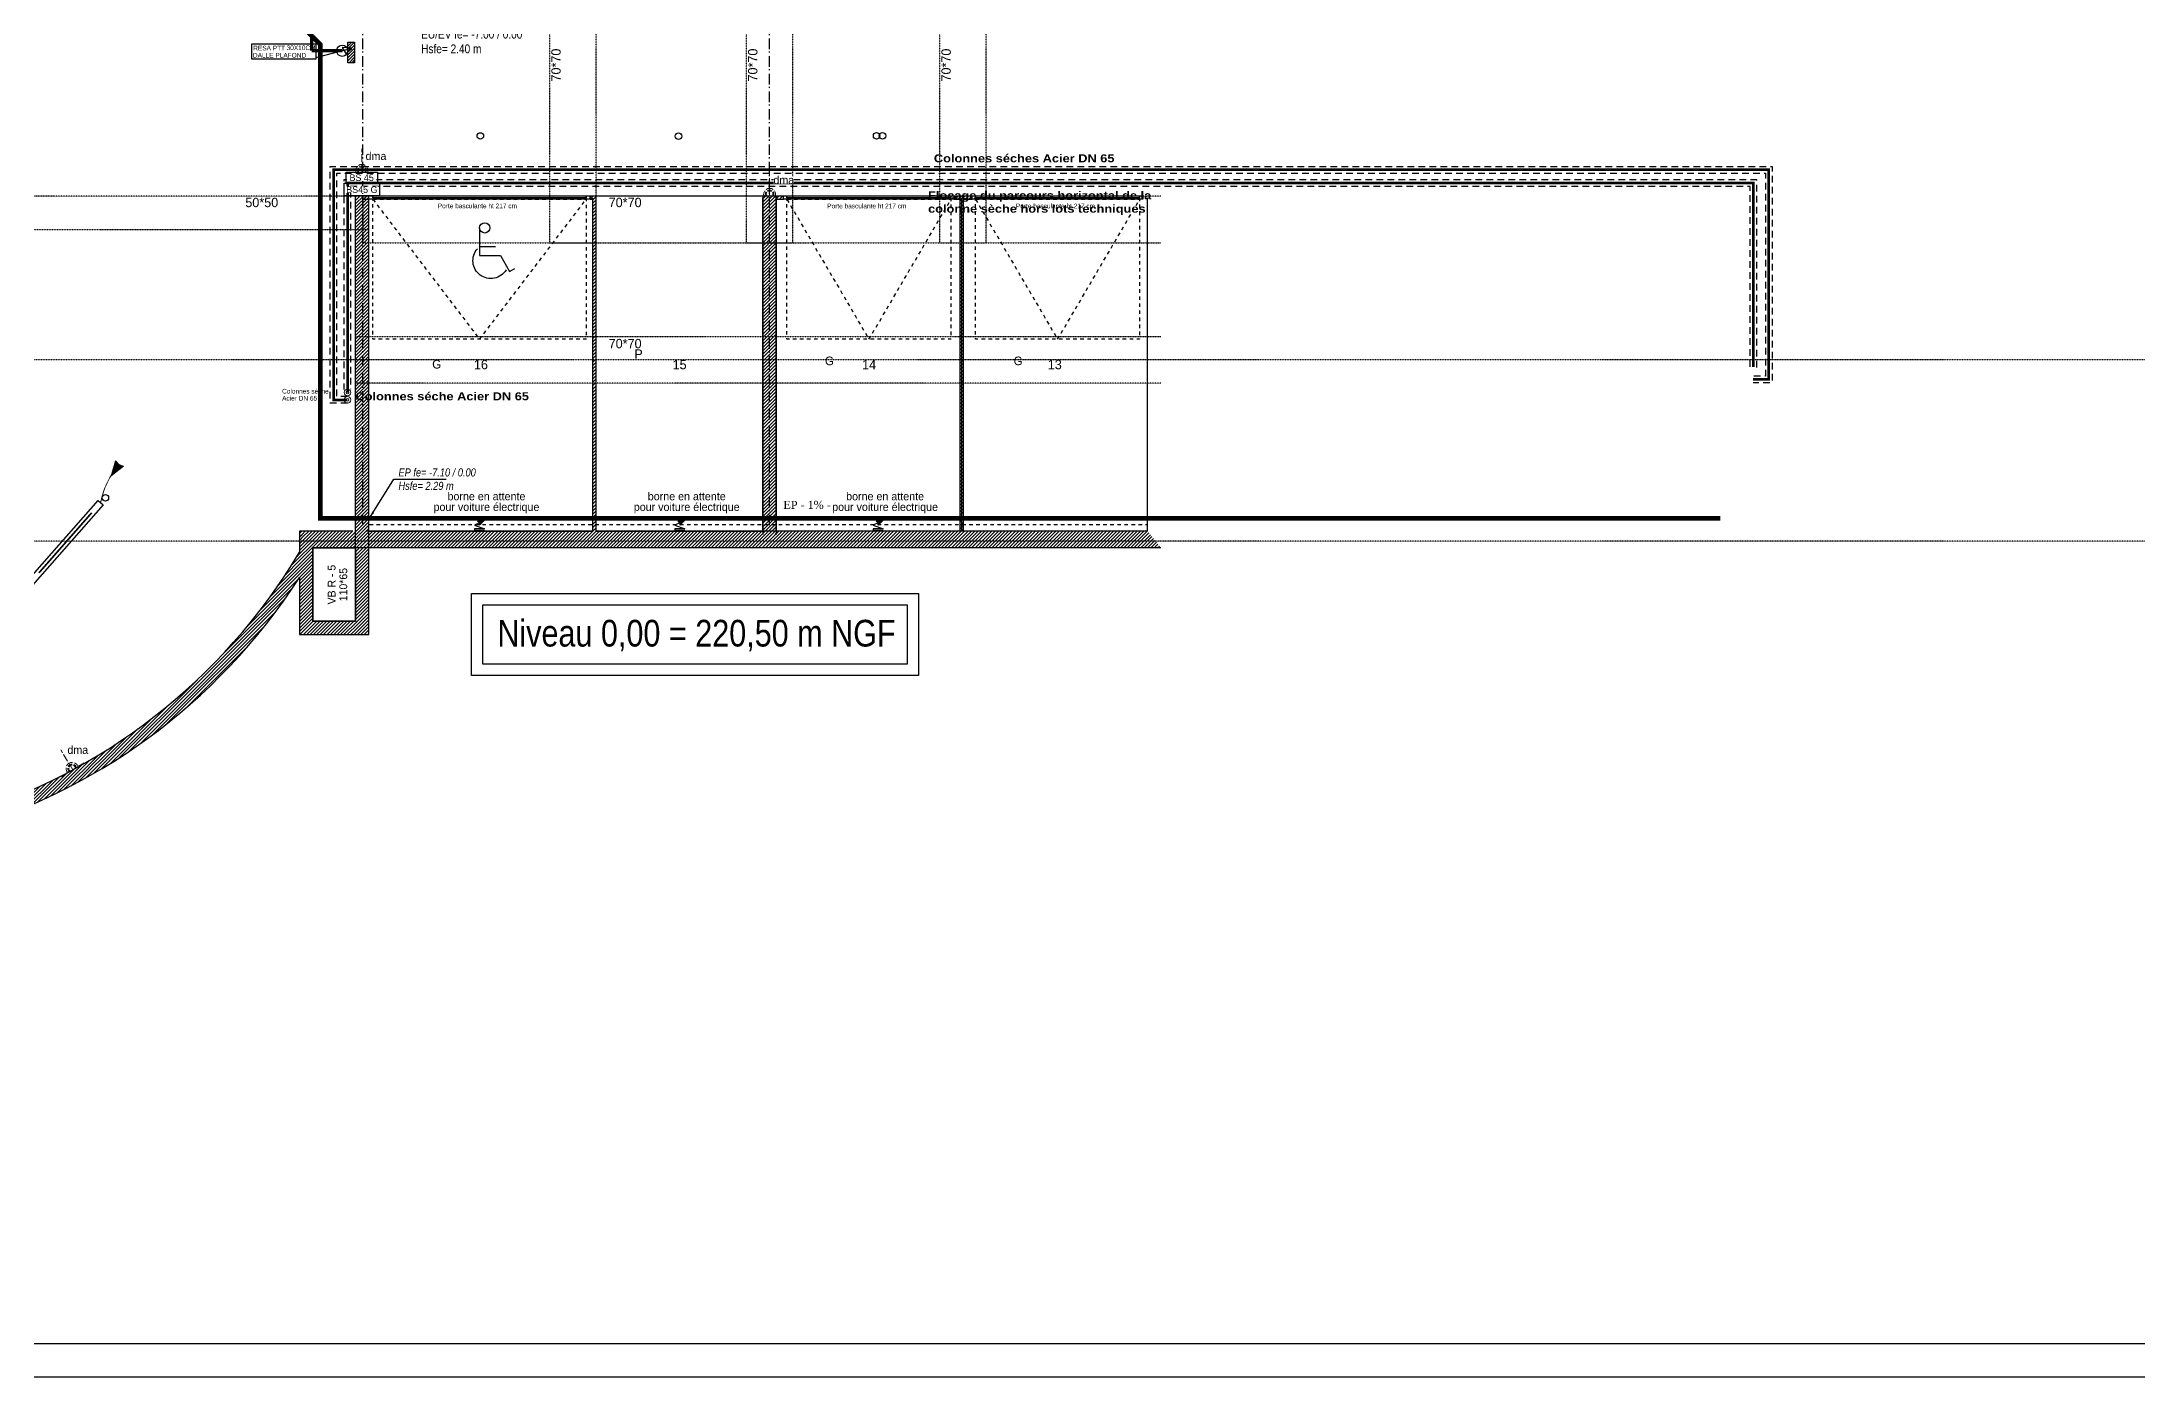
# Model space of a CAD drawing. Header units: centimetres. Extents: x 2191 to 12545, y -680 to 18662.
# Drawn here: x 4530 to 7672, y 2007 to 4011 of the extents above; entities that cross this region are included whole.
import ezdxf

# ---------------------------------------------------------------- set-up
doc = ezdxf.new("R2010")
doc.units = ezdxf.units.CM
for name, pattern in [('ACAD_ISO02W100', [15, 12, -3]), ('prlm_ef', [0.165, 0.1, -0.065]), ('prlm_ep', [2.5, 1.25, -0.25, 0.25, -0.25, 0.25, -0.25]), ('Style de ligne -1', [0.41664, 0.20828, -0.20836]), ('Style de ligne -6', [1.0416400000000001, 0.625, -0.20828, 0.06943000000000005, -0.13893]), ('VW-01', [0.41656, 0.20828, -0.20828])]:
    doc.linetypes.add(name, pattern=pattern)
for name, color, linetype, lineweight in [('B BATI-structure', 40, 'VW-01', 30), ('prlm-ELEC-CFO', 1, 'Continuous', 25), ('prlm-ELEC-SSI', 6, 'Continuous', 25), ('prlm-TELECOM', 3, 'Continuous', 25), ('prlm-ZCARTOUCHE', 181, 'Continuous', 13), ('RESERAVTION', 5, 'Continuous', 30), ('RESERVATION', 5, 'Continuous', 25)]:
    doc.layers.add(name, color=color, linetype=linetype, lineweight=lineweight)
for name, color, linetype in [('B GÈnÈral_Hatch', 252, 'Continuous'), ('B Général', 252, 'Continuous'), ('C ANNOTATIONS-axes horizontaux', 252, 'Style de ligne -1'), ('C ANNOTATIONS-niveaux', 252, 'Continuous'), ('C ANNOTATIONS-prestations', 252, 'Continuous'), ('C ANNOTATIONS-texte', 252, 'Continuous'), ('prlm-EAU-EF', 161, 'Continuous'), ('prlm-EAU-EP', 141, 'Continuous'), ('prlm-EAU-EUEV', 25, 'Continuous'), ('prlm-MOD', 64, 'Continuous')]:
    doc.layers.add(name, color=color, linetype=linetype)
doc.styles.add('Arial', font='arial.ttf')
doc.styles.add('Eurostile', font='Eurosti.TTF')
doc.styles.add('prlm-eau-ef', font='ariblk.ttf', dxfattribs={"height": 18})
doc.styles.add('prlm-eau-ep', font='timesbi.ttf', dxfattribs={"height": 18})
doc.styles.add('prlm-eau-euev', font='pala.ttf', dxfattribs={"height": 18})
doc.styles.add('prlm-elec-cfo', font='comic.ttf', dxfattribs={"height": 12})
doc.styles.add('prlm-narrow', font='swissc.ttf', dxfattribs={"height": 10})
doc.styles.get("Standard").update_dxf_attribs({"font": 'isocp.shx', "height": 15})
doc.dimstyles.new('ISO-25', dxfattribs={"dimtxt": 2.5, "dimasz": 2.5, "dimexe": 1.25, "dimexo": 0.625, "dimtad": 1, "dimtxsty": 'Standard', "dimcen": 2.5, "dimadec": 0, "dimazin": 0, "dimtfac": 1, "dimtmove": 0, "dimatfit": 3, "dimfxl": 1, "dimarcsym": 0})
pattern_1 = [(45, (0, 0), (2.425347222222122, -2.645833333333339), [])]

# ---------------------------------------------------------------- blocks, each defined once
blk = doc.blocks.new('A 70.Porte basculante ht200.320')
at = {"layer": 'B Général', "linetype": 'Style de ligne -1', "ltscale": 25.4}
for p, q in [((-160, -2.500000000000091), (0, -212.5000000000001)), ((0, -212.5000000000001), (160, -2.500000000000091))]:
    blk.add_line(p, q, dxfattribs=at)
at = {"layer": 'B Général', "linetype": 'Continuous', "flags": 128}
for points in [[(-166, 2.499999999999909), (166, 2.499999999999909), (166, -2.500000000000091), (-166, -2.500000000000091)], [(-160, 2.499999999999909), (160, 2.499999999999909), (160, -0.5000000000000909), (-160, -0.5000000000000909)]]:
    blk.add_lwpolyline(points, close=True, dxfattribs=at)
at = {"layer": 'B Général', "flags": 128}
for points in [[(-166, 2.499999999999909), (-160, 2.499999999999909), (-160, -2.499999999999909), (-166, -2.499999999999909)], [(160, 2.499999999999909), (166, 2.499999999999909), (166, -2.500000000000091), (160, -2.500000000000091)]]:
    blk.add_lwpolyline(points, close=True, dxfattribs=at)
at = {"layer": 'B Général', "linetype": 'Style de ligne -1', "ltscale": 25.4, "flags": 128}
blk.add_lwpolyline([(-160, -2.500000000000091), (160, -2.500000000000091), (160, -212.5000000000001), (-160, -212.5000000000001)], close=True, dxfattribs=at)
at = {"layer": 'B Général', "insert": (-71, -243.4166932508681), "char_height": 12.94150119357639, "attachment_point": 1, "line_spacing_factor": 0.8941417206159925, "style": 'Eurostile'}
blk.add_mtext('G', dxfattribs=at)
at = {"layer": 'C ANNOTATIONS-prestations', "insert": (-62.5811138648618, -8.82322347162345), "char_height": 7.059000651041666, "attachment_point": 1, "line_spacing_factor": 0.8941417206159927, "style": 'Eurostile'}
blk.add_mtext('Porte basculante ht 217 cm', dxfattribs=at)
blk = doc.blocks.new('A 70.Parking Spaces (2D)')
at = {"layer": 'B Général', "linetype": 'Continuous'}
for p, q in [((0, 0), (3.061616997868383e-14, 500)), ((278.5, 0), (278.5000000000001, 500)), ((557, 0), (557, 500)), ((0, 0), (557, 0))]:
    blk.add_line(p, q, dxfattribs=at)
at = {"layer": 'B Général', "extrusion": (0, 0, -1), "char_height": 14.11800130208333, "attachment_point": 5, "text_direction": (-1, 1.224646799147353e-16, 0), "line_spacing_factor": 0.8941417206159927, "style": 'Eurostile'}
for s, insert in [('13', (139.25, 250)), ('14', (417.75, 250))]:
    blk.add_mtext(s, dxfattribs=dict(at, insert=insert))
blk = doc.blocks.new('A 70.Parking Spaces (2D)-1')
at = {"layer": 'B Général', "linetype": 'Continuous'}
for p, q in [((0, 0), (3.061616997868383e-14, 500)), ((336, 0), (336.0000000000001, 500)), ((0, 0), (336, 0))]:
    blk.add_line(p, q, dxfattribs=at)
at = {"layer": 'B Général', "insert": (168, 250), "char_height": 14.11800130208333, "attachment_point": 5, "line_spacing_factor": 0.8941417206159927, "style": 'Eurostile'}
blk.add_mtext('16', dxfattribs=at)
blk = doc.blocks.new('A 70.Parking Spaces (2D)-2')
at = {"layer": 'B Général', "linetype": 'Continuous'}
for p, q in [((0, 0), (3.061616997868383e-14, 500)), ((250, 0), (250.0000000000001, 500)), ((0, 0), (250, 0))]:
    blk.add_line(p, q, dxfattribs=at)
at = {"layer": 'B Général', "insert": (125, 250), "char_height": 14.11800130208333, "attachment_point": 5, "line_spacing_factor": 0.8941417206159927, "style": 'Eurostile'}
blk.add_mtext('15', dxfattribs=at)
blk = doc.blocks.new('A 70.Hand.')
at = {"layer": 'B Général', "linetype": 'Continuous'}
for p, q in [((-21.33120548350926, 34.10697281318426), (-21.33120548350926, -7.404918915648887)), ((-21.33120548350926, 6.281718206983351), (2.650264731222705, 6.281718206983351)), ((-21.33120548350926, -7.404918915648887), (9.864536625747132, -7.404918915648887)), ((9.864536625747132, -7.404918915648887), (23.54046165502805, -31.09229102974641)), ((23.54046165502805, -31.09229102974641), (31.32298587851983, -26.59905233533937))]:
    blk.add_line(p, q, dxfattribs=at)
at = {"layer": 'B Général', "linetype": 'Continuous', "flags": 128}
blk.add_lwpolyline([(-13.66024313675516, 26.43601046643016, -0.4142135623730951), (-21.33120548350926, 34.10697281318426, -0.4142135623730951), (-13.66024313675516, 41.77793515993835, -0.4142135623730951), (-5.989280790001066, 34.10697281318426, -0.4142135623730951)], format="xyb", close=True, dxfattribs=at)
blk.add_lwpolyline([(18.44175404205307, -28.81940461210615), (18.44175404205009, -28.81940461211111, -0.4406218276579611), (-20.35704550144003, -36.60313123860304), (-20.35704550144474, -36.6031312385996, -0.4406218276580906), (-24.64905437158377, 2.735296615985862)], format="xyb", dxfattribs=at)
blk = doc.blocks.new('A 70.Porte basculante ht200cm')
at = {"layer": 'B Général', "linetype": 'Style de ligne -1', "ltscale": 25.4}
for p, q in [((-123, -2.5), (0, -212.5)), ((0, -212.5), (123, -2.5))]:
    blk.add_line(p, q, dxfattribs=at)
at = {"layer": 'B Général', "linetype": 'Continuous', "flags": 128}
for points in [[(-128, 2.5), (128, 2.5), (128, -2.5), (-128, -2.5)], [(-123, 2.5), (123, 2.5), (123, -0.5), (-123, -0.5)]]:
    blk.add_lwpolyline(points, close=True, dxfattribs=at)
at = {"layer": 'B Général', "flags": 128}
for points in [[(-128, 2.5), (-123, 2.5), (-123, -2.5), (-128, -2.5)], [(123, 2.5), (128, 2.5), (128, -2.5), (123, -2.5)]]:
    blk.add_lwpolyline(points, close=True, dxfattribs=at)
at = {"layer": 'B Général', "linetype": 'Style de ligne -1', "ltscale": 25.4, "flags": 128}
blk.add_lwpolyline([(-123, -2.5), (123, -2.5), (123, -212.5), (-123, -212.5)], close=True, dxfattribs=at)
at = {"layer": 'B Général', "insert": (-66, -238.416693250868), "char_height": 12.94150119357639, "attachment_point": 1, "line_spacing_factor": 0.8941417206159925, "style": 'Eurostile'}
blk.add_mtext('G', dxfattribs=at)
at = {"layer": 'C ANNOTATIONS-prestations', "insert": (-62.5811138648618, -8.981973471623414), "char_height": 7.059000651041666, "attachment_point": 1, "line_spacing_factor": 0.8941417206159927, "style": 'Eurostile'}
blk.add_mtext('Porte basculante ht 217 cm', dxfattribs=at)
blk = doc.blocks.new('xi.colonneef')
at = {"layer": 'B Général', "lineweight": 18}
for radius in [5, 2]:
    blk.add_circle((0, 0), radius, dxfattribs=at)
blk = doc.blocks.new('xi.alim')
at = {"layer": 'prlm-ELEC-CFO', "lineweight": 5}
blk.add_hatch(color=0, dxfattribs=at).paths.add_polyline_path([(-2.999999999999967, 6.000000000000012), (-0.1026311234992878, 3.698684438250359), (0, 0), (7.500000000000002, 7.5)])
at = {"layer": 'prlm-ELEC-CFO', "color": 0}
blk.add_lwpolyline([(0.954681274365611, 4.227340637182808), (-7.499999999999992, 9.769962616701378e-15), (7.500000000000009, -5.499999999999991), (-7.499999999999991, -5.499999999999989), (-7.499999999999992, -7.499999999999989), (7.500000000000008, -7.49999999999999)], dxfattribs=at)
at = {"layer": 'prlm-ELEC-CFO', "color": 0, "lineweight": 5, "flags": 128}
blk.add_lwpolyline([(-2.999999999999967, 6.000000000000012), (-0.1026311234992878, 3.698684438250359), (0, 0), (7.500000000000002, 7.5)], close=True, dxfattribs=at)
blk = doc.blocks.new('xi.fl')
at = {"layer": 'prlm-ELEC-CFO'}
blk.add_hatch(color=0, dxfattribs=at).paths.add_polyline_path([(20.37600788695272, -2.495258872389717e-15), (-1.982380492059747, -7.198234241128374), (0, 0), (-1.982380492059747, 7.198234241128375)])
at = {"layer": 'prlm-ELEC-CFO', "color": 0, "lineweight": 5}
blk.add_lwpolyline([(20.37600788695272, -2.495258872389717e-15), (-1.982380492059747, -7.198234241128374), (0, 0), (-1.982380492059747, 7.198234241128375)], close=True, dxfattribs=at)
blk = doc.blocks.new('xi.lumA')
at = {"layer": 'prlm-ELEC-CFO', "color": 0, "linetype": 'ByBlock', "lineweight": -2, "ltscale": 50}
blk.add_lwpolyline([(-80, -5), (-80, 5), (80, 5), (80, -5)], close=True, dxfattribs=at)
at = {"layer": 'prlm-ELEC-CFO', "color": 0, "linetype": 'ByBlock', "lineweight": 5, "ltscale": 50, "const_width": 2.6}
blk.add_lwpolyline([(-60, 0), (60, 2.449293598294707e-15), (60, 2.449293598294707e-15)], dxfattribs=at)
blk = doc.blocks.new('xi.dma')
at = {"layer": 'prlm-ELEC-CFO', "color": 0, "linetype": 'ACAD_ISO02W100', "lineweight": 5, "flags": 128}
for points in [[(0, 0), (2.14306111918916e-15, 35)], [(-20, 0), (20, 0)]]:
    blk.add_lwpolyline(points, dxfattribs=at)
at = {"layer": 'prlm-ELEC-CFO', "color": 0, "linetype": 'ByBlock', "lineweight": 5}
for radius, start, end in [(9, 145.0000000000026, 191.8029645932288), (6.5, 145.0000000000026, 199.0386751890759), (9, 55.00000000000264, 124.9999999999974), (5, 145.0000000000026, 207.3744600146318), (6.5, 55.00000000000264, 124.9999999999974), (5, 55.00000000000264, 124.9999999999974), (5, 332.6255399853683, 34.99999999999736), (6.5, 340.9613248109241, 34.99999999999736), (9, 348.1970354067711, 34.99999999999736)]:
    blk.add_arc((-1.818989403545856e-12, 2.41194238509479), radius, start, end, dxfattribs=at)
blk = doc.blocks.new('xi.bs45')
at = {"layer": 'prlm-ELEC-SSI', "color": 0, "linetype": 'ByBlock', "lineweight": -2}
blk.add_lwpolyline([(-23.45764456212055, 17), (23.45764456212055, 17), (23.45764456212055, 0), (-23.45764456212055, 0)], close=True, dxfattribs=at)
at = {"layer": 'prlm-ELEC-SSI', "color": 0, "linetype": 'ByBlock', "lineweight": -2, "insert": (-0.2377037487871603, 8.38592440103168), "char_height": 10, "width": 43.76937607658702, "attachment_point": 5, "style": 'prlm-elec-cfo', "bg_fill": 3, "box_fill_scale": 1, "bg_fill_color": 256, "bg_fill_transparency": 0}
blk.add_mtext('BS 45', dxfattribs=at)
blk = doc.blocks.new('xi.bs45g')
at = {"layer": 'prlm-ELEC-SSI', "color": 0, "linetype": 'ByBlock', "lineweight": -2}
blk.add_lwpolyline([(-26.45764456212056, 19), (26.45764456212055, 19), (26.45764456212055, 0), (-26.45764456212055, 0)], close=True, dxfattribs=at)
at = {"layer": 'prlm-ELEC-SSI', "color": 0, "linetype": 'ByBlock', "lineweight": -2, "insert": (0.06207185706060656, 9.460127505502925), "char_height": 10, "width": 49.66057497785333, "attachment_point": 5, "style": 'prlm-elec-cfo', "bg_fill": 3, "box_fill_scale": 1, "bg_fill_color": 256, "bg_fill_transparency": 0}
blk.add_mtext('BS45 G', dxfattribs=at)

msp = doc.modelspace()

# ---------------------------------------------------------------- hatches: boundary and pattern name
at = {"layer": 'B GÈnÈral_Hatch', "linetype": 'Continuous'}
h = msp.add_hatch(dxfattribs=at)
h.set_pattern_fill('50_BETON', color=256, style=0, pattern_type=2)
h.set_pattern_definition(pattern_1)
edge = h.paths.add_edge_path()
edge.add_line((4915.966098371001, 3207.080957072186), (4915.966098370983, 3244.96173415049))
edge.add_line((4915.966098370983, 3244.96173415049), (4915.966098369996, 3244.961734148837))
edge.add_arc((4150.950477728082, 3701.724364157767), 890.9999999993312, 245.3290232851314, 329.16013142438726, ccw=False)
edge.add_line((3779.04100674004, 2892.055082667971), (3779.041006741425, 2892.055082667336))
edge.add_line((3779.041006741425, 2892.055082667336), (3779.041006740039, 2892.055082667972))
edge.add_arc((4150.950477728081, 3701.724364157769), 890.9999999993319, 161.4979151460762, 245.3290232851314, ccw=False)
edge.add_line((3306.004388935419, 3984.473558732735), (3306.004388936052, 3984.473558734628))
edge.add_line((3306.004388936052, 3984.473558734628), (3286.945293993245, 3990.542719665368))
edge.add_arc((4150.950477724994, 3701.724364156483), 910.9999999968106, 161.5163264275236, 244.3152232521128)
edge.add_arc((4150.950477730103, 3701.724364153901), 910.9999999966991, 244.3152232517529, 327.1141200763548)
h = msp.add_hatch(dxfattribs=at)
h.set_pattern_fill('50_BETON', color=256, style=0, pattern_type=2)
h.set_pattern_definition(pattern_1)
h.paths.add_polyline_path([(4999.965956645981, 3779.37090434594), (4999.960904781583, 3141.388903898445), (5019.960746412101, 3121.388905767776), (5019.965956645354, 3779.370745975817)])
h = msp.add_hatch(dxfattribs=at)
h.set_pattern_fill('50_BETON', color=256, style=0, pattern_type=2)
h.set_pattern_definition(pattern_1)
h.paths.add_polyline_path([(5009.965936655572, 3779.388770604666), (5009.965937327434, 3774.388770604666), (5019.895622438422, 3774.388771938941), (5019.89562176656, 3779.388771938941)])
h = msp.add_hatch(dxfattribs=at)
h.set_pattern_fill('50_BETON', color=256, style=0, pattern_type=2)
h.set_pattern_definition(pattern_1)
h.paths.add_polyline_path([(5355.963922878936, 3774.388817097212), (5360.963922878938, 3779.388817769073), (5351.895621766556, 3779.388816550544), (5351.895622438418, 3774.388816550544)])
h = msp.add_hatch(dxfattribs=at)
h.set_pattern_fill('50_BETON', color=256, style=0, pattern_type=2)
h.set_pattern_definition(pattern_1)
h.paths.add_polyline_path([(5360.963922878937, 3779.388817769073), (5355.963922878937, 3774.388817097212), (5355.963922878937, 3276.426602721841), (5360.963922878937, 3276.426602721841)])
h = msp.add_hatch(dxfattribs=at)
h.set_pattern_fill('50_BETON', color=256, style=0, pattern_type=2)
h.set_pattern_definition(pattern_1)
h.paths.add_polyline_path([(5630.964723632385, 3779.388851364363), (5610.964723632385, 3779.388851364363), (5610.964723632382, 3271.426602368338), (5630.964723632382, 3271.42660236834)])
h = msp.add_hatch(dxfattribs=at)
h.set_pattern_fill('50_BETON', color=256, style=0, pattern_type=2)
h.set_pattern_definition(pattern_1)
h.paths.add_polyline_path([(5630.964723632385, 3779.388851364364), (5630.964723632385, 3774.388851364364), (5641.964723620193, 3774.388851364364), (5641.964723620193, 3779.388851364364)])
h = msp.add_hatch(dxfattribs=at)
h.set_pattern_fill('50_BETON', color=256, style=0, pattern_type=2)
h.set_pattern_definition(pattern_1)
h.paths.add_polyline_path([(5897.964723620193, 3779.388851364361), (5897.964723620193, 3774.388851364361), (5924.888078944374, 3774.388851364361), (5924.888078944374, 3779.388851364361)])
h = msp.add_hatch(dxfattribs=at)
h.set_pattern_fill('50_BETON', color=256, style=0, pattern_type=2)
h.set_pattern_definition(pattern_1)
h.paths.add_polyline_path([(5906.926401295577, 3276.426602721836), (5911.926401295577, 3276.426602721836), (5911.926401295583, 3774.388851364361), (5906.926401295583, 3774.388851364361)])
h = msp.add_hatch(dxfattribs=at)
h.set_pattern_fill('50_BETON', color=256, style=0, pattern_type=2)
h.set_pattern_definition(pattern_1)
h.paths.add_polyline_path([(4915.966098370991, 3276.426602721845), (4935.966098370989, 3251.426602721845), (6207.888078928994, 3251.426602721833), (6187.888078928994, 3276.426602721834)])
h = msp.add_hatch(dxfattribs=at)
h.set_pattern_fill('50_BETON', color=256, style=0, pattern_type=2)
h.set_pattern_definition(pattern_1)
h.paths.add_polyline_path([(4915.96609837099, 3121.388896047686), (4935.966098370989, 3141.388897917031), (4935.966098370989, 3251.426602721845), (4915.96609837099, 3276.426602721845)])
h = msp.add_hatch(dxfattribs=at)
h.set_pattern_fill('50_BETON', color=256, style=0, pattern_type=2)
h.set_pattern_definition(pattern_1)
h.paths.add_polyline_path([(5019.9607464121, 3121.388905767777), (4999.960904781583, 3141.388903898447), (4935.966098370989, 3141.388897917031), (4915.966098370991, 3121.388896047687)])
at = {"layer": 'RESERAVTION', "lineweight": 30}
h = msp.add_hatch(dxfattribs=at)
h.set_pattern_fill('ANSI31', color=256)
h.set_pattern_definition([(45, (204.3601488196655, -748.2788714660928), (-2.245064030267288, 2.245064030267288), [])])
h.paths.add_polyline_path([(4998.554548708489, 4010.068182683986), (4988.481955225565, 4010.068182683986), (4988.481955225565, 3979.385681387132), (4998.554548708489, 3979.385681387132)])

# ---------------------------------------------------------------- linework, layer by layer
at = {"layer": 'B BATI-structure', "flags": 128}
for points in [[(5360.888078876757, 3709.370835977215), (5360.888078876757, 4449.388904505071), (5290.888078876757, 4449.388904505071), (5290.888078876757, 3709.370835977215)], [(5655.964723669174, 3709.370835977215), (5655.964723669174, 4449.388904505071), (5585.964723669174, 4449.388904505071), (5585.964723669174, 3709.370835977215)], [(5945.964723673724, 3709.370835977215), (5945.964723673724, 4449.388904505071), (5875.964723673724, 4449.388904505071), (5875.964723673724, 3709.370835977215)], [(4460.948059868098, 3729.370835977215), (5019.961500077129, 3729.370835977215), (5019.961500077129, 3779.370835977215), (4460.948059868098, 3779.370835977215)]]:
    msp.add_lwpolyline(points, close=True, dxfattribs=at)
for points in [[(6207.888078928993, 3779.370835977215), (5010.964723659526, 3779.370835977215), (5010.964723659526, 3709.370835977215), (6207.888078928993, 3709.370835977215)], [(6207.888078928993, 3498.388904382574), (4999.958866603748, 3498.388904382574), (4999.958866603748, 3568.388904382574), (6207.888078928993, 3568.388904382574)]]:
    msp.add_lwpolyline(points, dxfattribs=at)
at = {"layer": 'B Général', "linetype": 'Continuous', "lineweight": 18}
for p, q in [((4999.960904781582, 3141.388903898446), (4999.965956645981, 3779.37090434594)), ((5009.965936655572, 3779.388770604666), (5019.89562176656, 3779.388771938941)), ((5009.965937327434, 3774.388770604666), (5019.895622438422, 3774.388771938941)), ((5019.960746412101, 3121.388905767777), (5019.965956645354, 3779.370745975817)), ((5351.895621766556, 3779.388816550544), (5360.963922878937, 3779.388817769073)), ((5351.895622438418, 3774.388816550544), (5355.963922878937, 3774.388817097211)), ((5355.963922878937, 3276.426602721841), (5355.963922878937, 3774.388817097212)), ((5360.963922878937, 3276.426602721841), (5360.963922878937, 3779.388817769073)), ((5610.964723632385, 3779.388851364363), (5610.964723632382, 3271.426602368338)), ((5630.964723632385, 3779.388851364363), (5630.964723632382, 3271.42660236834)), ((5630.964723632385, 3779.388851364364), (5641.964723620193, 3779.388851364364)), ((5630.964723632385, 3774.388851364364), (5641.964723620193, 3774.388851364364)), ((5897.964723620193, 3779.388851364361), (5924.888078944374, 3779.388851364361)), ((5897.964723620193, 3774.388851364361), (5906.926401295581, 3774.388851364361)), ((5906.926401295577, 3276.426602721836), (5906.926401295583, 3774.388851364361)), ((5911.926401295581, 3774.388851364361), (5924.888078944374, 3774.388851364361)), ((5911.926401295577, 3276.426602721836), (5911.926401295583, 3774.388851364361)), ((4995.963939050353, 3276.426602721845), (4915.966098370991, 3276.426602721845)), ((4915.966098370989, 3276.426602721843), (4915.966098370989, 3244.961734148168)), ((5355.963922878937, 3276.426602721841), (5015.96393905098, 3276.426602721845)), ((5908.464723664696, 3276.426602721836), (5360.963922878937, 3276.426602721841)), ((6187.888078928994, 3276.426602721834), (5913.464723664696, 3276.426602721836)), ((6207.888078928994, 3251.426602721834), (4935.966098370989, 3251.426602721845)), ((4935.966098370989, 3251.426602721845), (4935.966098370989, 3141.388897917031)), ((4915.966098370989, 3207.080957072169), (4915.966098370989, 3121.388896047687)), ((4915.966098370991, 3121.388896047687), (5019.9607464121, 3121.388905767776)), ((4935.966098370989, 3141.388897917031), (4999.960904781583, 3141.388903898447))]:
    msp.add_line(p, q, dxfattribs=at)
at = {"layer": 'B Général', "linetype": 'Continuous'}
for p, q in [((4999.960904781582, 3141.388903898446), (4999.965956645981, 3779.37090434594)), ((5009.965936655572, 3779.388770604666), (5019.89562176656, 3779.388771938941)), ((5009.965937327434, 3774.388770604666), (5019.895622438422, 3774.388771938941)), ((5019.895622438422, 3774.388771938941), (5019.89562176656, 3779.388771938941)), ((5019.960746412101, 3121.388905767777), (5019.965956645354, 3779.370745975817)), ((5351.895621766556, 3779.388816550544), (5360.963922878937, 3779.388817769073)), ((5351.895622438418, 3774.388816550544), (5351.895621766556, 3779.388816550544)), ((5351.895622438418, 3774.388816550544), (5355.963922878937, 3774.388817097211)), ((5355.963922878937, 3276.426602721841), (5355.963922878937, 3774.388817097212)), ((5360.96392288608, 3779.388817794128), (5610.964723632351, 3779.388851360217)), ((5360.963922878937, 3276.426602721841), (5360.963922878937, 3779.388817769073)), ((5610.964723632385, 3779.388851364363), (5610.964723632382, 3271.426602368338)), ((5610.964723632385, 3779.388851364363), (5630.964723632385, 3779.388851364364)), ((5630.964723632385, 3779.388851364364), (5630.964723632382, 3271.42660236834)), ((5630.964723632385, 3779.388851364364), (5641.964723620193, 3779.388851364364)), ((5630.964723632385, 3774.388851364364), (5630.964723632385, 3779.388851364364)), ((5630.964723632385, 3774.388851364364), (5641.964723620193, 3774.388851364364)), ((5641.964723620193, 3774.388851364364), (5641.964723620193, 3779.388851364364)), ((5897.964723620193, 3779.388851364361), (5924.888078944374, 3779.388851364361)), ((5897.964723620193, 3774.388851364361), (5897.964723620193, 3779.388851364361)), ((5897.964723620193, 3774.388851364361), (5906.926401295581, 3774.388851364361)), ((5906.926401295577, 3276.426602721836), (5906.926401295583, 3774.388851364361)), ((5911.926401295583, 3774.388851364361), (5924.888078944374, 3774.388851364361)), ((5911.926401295577, 3276.426602721836), (5911.926401295583, 3774.388851364361)), ((5924.888078944374, 3774.388851364361), (5924.888078944374, 3779.388851364361)), ((4995.963939050351, 3276.426602721845), (4915.966098370991, 3276.426602721845)), ((4915.966098370989, 3276.426602721843), (4915.966098370989, 3244.961734148181)), ((5355.963922878937, 3276.426602721841), (5015.96393905098, 3276.426602721845)), ((5906.926401295576, 3276.426602721836), (5360.963922878937, 3276.426602721841)), ((6187.888078928994, 3276.426602721834), (5913.464723664696, 3276.426602721836)), ((6207.888078928994, 3251.426602721834), (4935.966098370989, 3251.426602721845)), ((4935.966098370989, 3251.426602721845), (4935.966098370989, 3141.388897917031)), ((4915.966098370989, 3207.080957072169), (4915.966098370989, 3121.388896047687)), ((4915.966098370991, 3121.388896047687), (5019.9607464121, 3121.388905767776)), ((4935.966098370989, 3141.388897917031), (4999.960904781583, 3141.388903898447))]:
    msp.add_line(p, q, dxfattribs=at)
at = {"layer": 'B Général', "linetype": 'VW-01', "ltscale": 25.4}
msp.add_line((5020.962194427381, 3286.388905007833), (6187.888078928993, 3286.388905007833), dxfattribs=at)
at = {"layer": 'B Général', "linetype": 'Continuous', "flags": 128}
msp.add_lwpolyline([(4935.966098370989, 3251.388896913485), (4999.961340299365, 3251.388896913485), (4999.961340299365, 3141.388896913485), (4935.966098370989, 3141.388896913485)], close=True, dxfattribs=at)
at = {"layer": 'B Général', "linetype": 'Continuous', "lineweight": 18}
for centre, radius, start, end in [((4150.950477728909, 3701.724364158139), 911.0000000000003, 161.5163264277004, 327.1141200761707), ((4150.95047772891, 3701.724364158139), 891.0000000000011, 161.4979151459873, 329.160131424335)]:
    msp.add_arc(centre, radius, start, end, dxfattribs=at)
at = {"layer": 'B Général', "linetype": 'Continuous'}
for centre, radius, start, end in [((4150.950477728909, 3701.724364158139), 911.0000000000002, 161.5163264277803, 327.1141200761704), ((4150.95047772891, 3701.724364158139), 891.0000000000011, 161.4979151459873, 329.160131424335)]:
    msp.add_arc(centre, radius, start, end, dxfattribs=at)
at = {"layer": 'C ANNOTATIONS-axes horizontaux', "linetype": 'Style de ligne -6', "ltscale": 25.4}
for p, q in [((5010.964723659528, 3285.388904863535), (5010.964723659528, 5820.388904863535)), ((5620.964723633879, 3285.38890486419), (5620.964723633879, 5820.38890486419))]:
    msp.add_line(p, q, dxfattribs=at)
at = {"layer": 'C ANNOTATIONS-axes horizontaux'}
for p, q in [((12370.81265411934, 3533.388904382516), (2960.812654119337, 3533.388904382516)), ((12370.81265411933, 3533.388904382574), (2960.812654119335, 3533.388904382574)), ((12370.81265411934, 3261.388904887642), (2960.812654119337, 3261.388904887642)), ((12370.81265411933, 3261.3889048877), (2960.812654119335, 3261.3889048877))]:
    msp.add_line(p, q, dxfattribs=at)
at = {"layer": 'C ANNOTATIONS-niveaux', "linetype": 'Style de ligne -6', "ltscale": 25.4}
for p, q in [((5010.964723659526, 3285.388904863593), (5010.964723659526, 5820.388904863593)), ((5620.964723633877, 3285.388904864248), (5620.964723633877, 5820.388904864249))]:
    msp.add_line(p, q, dxfattribs=at)
at = {"layer": 'prlm-EAU-EF', "linetype": 'prlm_ef', "ltscale": 100, "const_width": 4, "flags": 128}
for points in [[(4987.842399733054, 3473.445742474112), (4967.014619903755, 3473.445742474112), (4967.014619903755, 3818.665761208555), (7119.340176906931, 3818.665761208555), (7119.340176906931, 3504.301007483489), (7095.969959780996, 3504.301007483489)], [(7096.338397633939, 3522.786758374248), (7096.338397633939, 3798.656383270369), (4987.900215262256, 3798.656383270369), (4987.900215262256, 3484.560380477837), (4987.900215262256, 3484.560380477837)]]:
    msp.add_lwpolyline(points, dxfattribs=at)
at = {"layer": 'prlm-EAU-EP', "linetype": 'prlm_ep', "ltscale": 20, "const_width": 7, "flags": 128}
for points in [[(4607.368142831954, 4559.805658498619), (4607.368142831954, 4346.502066329693), (4947.067747105205, 4006.802462056442), (4947.067747105205, 3295.598282651661), (5000.962295814226, 3295.598282651661)], [(5000.962295814226, 3295.598282651661), (7047.01224229833, 3295.598282651661)]]:
    msp.add_lwpolyline(points, dxfattribs=at)
at = {"layer": 'prlm-ELEC-CFO', "ltscale": 25}
for centre in [(5187.062492454526, 3869.468187900624), (5484.395483657689, 3869.218141910838), (5781.421433005657, 3869.708821136104), (5790.36118443482, 3869.517683675615), (4624.697443625875, 3326.508678738057)]:
    msp.add_circle(centre, 4.906566773639497, dxfattribs=at)
at = {"layer": 'prlm-ELEC-CFO', "lineweight": 13}
msp.add_spline([(4617.431578735099, 3319.181973171011), (4625.227424773999, 3344.810650743893), (4644.891977811509, 3376.425226090068)], degree=3, dxfattribs=at)
at = {"layer": 'prlm-MOD', "linetype": 'prlm_ef', "ltscale": 100, "flags": 128}
for points in [[(4987.842399733054, 3468.445742474112), (4962.014619903755, 3468.445742474112), (4962.014619903755, 3823.665761208555), (7124.340176906931, 3823.665761208555), (7124.340176906931, 3499.301007483489), (7095.969959780996, 3499.301007483489)], [(4987.842399733054, 3478.445742474112), (4972.014619903755, 3478.445742474112), (4972.014619903755, 3813.665761208555), (7114.340176906931, 3813.665761208555), (7114.340176906931, 3509.301007483489), (7095.969959780996, 3509.301007483489)], [(7101.338397633939, 3522.320367822169), (7101.338397633939, 3803.656383270369), (4982.334226789608, 3803.656383270369), (4982.334226789608, 3489.079654164823), (4982.334226789608, 3489.079654164823)], [(7091.338397633939, 3523.267975723567), (7091.338397633939, 3793.656383270369), (4992.334226789608, 3793.656383270369), (4992.334226789608, 3489.728180012389), (4992.334226789608, 3489.728180012389)]]:
    msp.add_lwpolyline(points, dxfattribs=at)
at = {"layer": 'prlm-MOD'}
for points in [[(5173.93255877609, 3183.083495394725), (5844.242748666882, 3183.083495394725), (5844.242748666882, 3059.894406631114), (5173.93255877609, 3059.894406631114)], [(5190.929196089484, 3166.086858081331), (5827.246111353488, 3166.086858081331), (5827.246111353488, 3076.891043944508), (5190.929196089484, 3076.891043944508)]]:
    msp.add_lwpolyline(points, close=True, dxfattribs=at)
at = {"layer": 'prlm-TELECOM', "linetype": 'prlm_ef', "ltscale": 300, "const_width": 5, "flags": 128}
for points in [[(4934.318062706239, 3997.263845778805), (4934.318062706239, 4316.05049302824), (4588.066620521786, 4316.05049302824), (4588.066620521786, 4734.972110059636), (4851.753403063005, 4734.972110059636)], [(4934.318062706239, 3997.263845778805), (4979.935904213904, 3997.263845778805)]]:
    msp.add_lwpolyline(points, dxfattribs=at)
at = {"layer": 'prlm-TELECOM', "ltscale": 300}
msp.add_circle((4979.935904213904, 3997.263845778805), 8.393704666610278, dxfattribs=at)
at = {"layer": 'RESERAVTION', "lineweight": 30}
msp.add_lwpolyline([(4988.481955225565, 4010.068182683986), (4998.554548708489, 4010.068182683986), (4998.554548708489, 3979.385681387132), (4988.481955225565, 3979.385681387132)], close=True, dxfattribs=at)
at = {"layer": 'RESERVATION'}
msp.add_lwpolyline([(4844.262483267885, 4007.650735995288), (4940.36786680964, 4007.650735995288), (4940.36786680964, 3984.850716138557), (4844.262483267885, 3984.850716138557)], close=True, dxfattribs=at)
msp.add_lwpolyline([(4940.521674118791, 3987.086811827146), (4994.564779497581, 4001.366998113524), (4979.825750757911, 4002.259511949713), (4985.185456234263, 3993.334373587764), (4994.118164261265, 4000.920723649047)], dxfattribs=at)

# ---------------------------------------------------------------- block references
at = {"layer": 'B Général'}
for name, p, rotation in [('A 70.Porte basculante ht200.320', (5185.895622102489, 3776.888794244743), 7.698965647591072e-06), ('A 70.Hand.', (5207.29493127591, 3697.40606624693), 0.00308177007475844)]:
    msp.add_blockref(name, p, dxfattribs=dict(at, rotation=rotation))
for name, p in [('A 70.Parking Spaces (2D)-1', (5019.963922878937, 3276.388904802996)), ('A 70.Parking Spaces (2D)-2', (5360.963922886014, 3276.388904802996)), ('A 70.Porte basculante ht200cm', (5769.964723620193, 3776.888851364362)), ('A 70.Porte basculante ht200cm', (6052.888078944374, 3776.88885136436))]:
    msp.add_blockref(name, p, dxfattribs=at)
at = {"layer": 'B Général', "xscale": -1}
msp.add_blockref('A 70.Parking Spaces (2D)', (6187.888078928991, 3276.388904802996), dxfattribs=at)
at = {"layer": 'C ANNOTATIONS-prestations'}
for p in [(4987.900215262255, 3484.560380477837), (4987.842399733053, 3473.445742474112)]:
    msp.add_blockref('xi.colonneef', p, dxfattribs=at)
at = {"layer": 'prlm-EAU-EF', "color": 1, "linetype": 'prlm_ef', "ltscale": 100}
for p in [(4987.900215262256, 3484.560380477837), (4987.842399733054, 3473.445742474112)]:
    msp.add_blockref('xi.colonneef', p, dxfattribs=at)
at = {"layer": 'prlm-ELEC-CFO'}
for p in [(5009.304858165114, 3815.388770629275), (5620.964723632385, 3779.388851364363)]:
    msp.add_blockref('xi.dma', p, dxfattribs=at)
at = {"layer": 'prlm-ELEC-CFO', "lineweight": 20, "rotation": 236.4989376407647}
msp.add_blockref('xi.fl', (4644.891977811509, 3376.425226090068), dxfattribs=at)
at = {"layer": 'prlm-ELEC-CFO'}
for name, p, rotation in [('xi.lumA', (4564.637906286327, 3259.07516698925), 228.7061591165955), ('xi.dma', (4575.982819353026, 2918.635283290883), 31.44002439446417)]:
    msp.add_blockref(name, p, dxfattribs=dict(at, rotation=rotation))

# ---------------------------------------------------------------- texts
at = {"layer": 'B BATI-structure', "char_height": 14.11800130208333, "width": 80.46836161147266, "attachment_point": 2, "line_spacing_factor": 0.8941417206159927, "style": 'Eurostile'}
for s, insert, rotation in [('70*70', (5293.491744243192, 3975.832961655992), 90.00000000263725), ('70*70', (5588.56838903561, 3975.832961655992), 90.00000000263725), ('70*70', (5878.568389040158, 3975.832961655992), 90.00000000263725), ('50*50', (4859.253140025879, 3776.767170614484), 2.6372580362853465e-09), ('70*70', (5404.229742079433, 3776.78516363873), 2.6372580362853465e-09), ('70*70', (5404.229742079433, 3565.027754930246), 2.6372580362853465e-09)]:
    msp.add_mtext(s, dxfattribs=dict(at, insert=insert, rotation=rotation))
at = {"layer": 'B Général', "insert": (5418.007583367786, 3549.262739438414), "char_height": 14.11800130208333, "attachment_point": 1, "line_spacing_factor": 0.8941417206159927, "style": 'Eurostile'}
msp.add_mtext('P', dxfattribs=at)
at = {"layer": 'C ANNOTATIONS-prestations', "insert": (4889.788334256879, 3490.045021821898), "char_height": 7.059000651041666, "width": 85.21166574223852, "attachment_point": 1, "rotation": 1.5772338859830766e-09, "line_spacing_factor": 0.8941417206159927, "style": 'Eurostile'}
msp.add_mtext('Colonnes séche Acier DN 65', dxfattribs=at)
at = {"layer": 'C ANNOTATIONS-texte', "insert": (4958.135819508143, 3196.388896913485), "char_height": 11.76500108506944, "width": 110, "attachment_point": 2, "rotation": 90, "line_spacing_factor": 0.8941417206159925, "style": 'Eurostile'}
msp.add_mtext('VB R - 5\\P110*65', dxfattribs=at)
at = {"layer": 'prlm-EAU-EF', "linetype": 'prlm_ef', "ltscale": 100, "insert": (5867.312277254071, 3841.914397013574), "char_height": 11.99999999999999, "width": 543.6852662222657, "attachment_point": 1, "rotation": 1.5772338859830766e-09, "style": 'prlm-eau-ef'}
msp.add_mtext('Colonnes séches Acier DN 65', dxfattribs=at)
at = {"layer": 'prlm-EAU-EF', "color": 1, "linetype": 'prlm_ef', "ltscale": 100, "insert": (4999.788334257023, 3484.906025647703), "char_height": 11.99999999999999, "width": 543.6852662222657, "attachment_point": 1, "rotation": 1.5772338859830766e-09, "style": 'prlm-eau-ef'}
msp.add_mtext('Colonnes séche Acier DN 65', dxfattribs=at)
at = {"layer": 'prlm-EAU-EP'}
for s, insert, char_height, width, attachment_point, style in [('\\pxt15000;{\\fArial Narrow|b0|i1|c0|p34;EP fe= -7.10 / 0.00 Hsfe= 2.29 m}', (5064.294084000804, 3354.534862612314), 12.1, 149.9492381586064, 4, 'prlm-eau-ep'), ('EP - 1% - %%C200', (5641.69389712731, 3322.024979617976), 12, 151.0859237425319, 1, 'prlm-eau-euev')]:
    msp.add_mtext(s, dxfattribs=dict(at, insert=insert, char_height=char_height, width=width, attachment_point=attachment_point, style=style))
at = {"layer": 'prlm-EAU-EUEV', "insert": (5098.337932573912, 4011.104240953701), "char_height": 13.2, "width": 176.441035825928, "attachment_point": 4, "style": 'prlm-eau-euev'}
msp.add_mtext('\\pxt15000;{\\fArial Narrow|b0|i0|c0|p34;EU/EV fe= -7.00 / 0.00 Hsfe= 2.40 m}', dxfattribs=at)
at = {"layer": 'prlm-MOD', "linetype": 'prlm_ef', "ltscale": 100, "insert": (5858.58056160354, 3786.333222358614), "char_height": 11.99999999999999, "width": 345.1090787177205, "attachment_point": 1, "rotation": 1.5772338859830766e-09, "style": 'prlm-eau-ef'}
msp.add_mtext('Flocage du parcours horizontal de la colonne sèche hors lots techniques', dxfattribs=at)
at = {"layer": 'prlm-MOD', "insert": (5212.641608117126, 3143.481354439331), "char_height": 40, "attachment_point": 1, "style": 'prlm-narrow'}
msp.add_mtext_dynamic_manual_height_columns('Niveau 0,00 = 220,50 m NGF', width=614.6045032363618, gutter_width=50, heights=[0], dxfattribs=at)
at = {"layer": 'RESERVATION', "style": 'Arial'}
for s, p in [('DALLE PLAFOND', (4846.017817345579, 3987.042959565755)), ('RESA PTT', (4846.481137473587, 3997.83680812941)), ('30X10CM', (4896.48333078649, 3998.272133656799))]:
    msp.add_text(s, height=7, dxfattribs=at).set_placement(p)

# ---------------------------------------------------------------- leaders
at = {"layer": 'prlm-EAU-EP'}
msp.add_leader([(5020.9622726249, 3296.26400619415), (5057.390406171528, 3354.534862612314), (5136.0383101789, 3354.534862612245)], dimstyle='ISO-25', override={"dimasz": 10, "dimtad": 0}, dxfattribs=at)

# ---------------------------------------------------------------- next in the draw order: block references
at = {"layer": 'prlm-ELEC-SSI'}
msp.add_blockref('xi.bs45', (5009.304858165114, 3798.388898373188), dxfattribs=at)

# ---------------------------------------------------------------- next in the draw order: texts
at = {"layer": 'prlm-ELEC-CFO', "lineweight": 20, "char_height": 12, "attachment_point": 2, "line_spacing_factor": 0.8, "style": 'prlm-elec-cfo', "bg_fill": 3, "box_fill_scale": 0.95, "bg_fill_color": 256, "bg_fill_transparency": 0}
for s, insert in [('dma', (5030.541366948833, 3845.350769021206)), ('dma', (5642.201232416104, 3809.350849756294)), ('borne en attente \\Ppour voiture électrique', (5196.251416749381, 3334.917737783705)), ('borne en attente \\Ppour voiture électrique', (5496.628151204955, 3334.917737783705)), ('borne en attente \\Ppour voiture électrique', (5794.128019065735, 3334.917737783705)), ('dma', (4583.342423394439, 2954.406676609091))]:
    msp.add_mtext(s, dxfattribs=dict(at, insert=insert))

# ---------------------------------------------------------------- next in the draw order: block references
at = {"layer": 'prlm-ELEC-CFO'}
for p in [(5185.963930964958, 3285.513223829109), (5486.340665420532, 3285.513223829109), (5783.840533281313, 3285.513223829109)]:
    msp.add_blockref('xi.alim', p, dxfattribs=at)
at = {"layer": 'prlm-ELEC-SSI'}
msp.add_blockref('xi.bs45g', (5009.304858165114, 3779.388898373188), dxfattribs=at)

# ---------------------------------------------------------------- next in the draw order: linework, layer by layer
at = {"layer": 'prlm-ZCARTOUCHE', "lineweight": 25}
for points in [[(2335.19646075058, 6211.654849234139), (12545.14387738494, 6211.654849234139), (12545.14387738494, 2007.430676025324), (2335.19646075058, 2007.430676025324)], [(2371.672698297785, 6172.97496663349), (12504.15297158078, 6172.97496663349), (12504.15297158078, 2057.166224691013), (2371.672698297785, 2057.166224691013)]]:
    msp.add_lwpolyline(points, close=True, dxfattribs=at)

doc.saveas('drawing.dxf')
